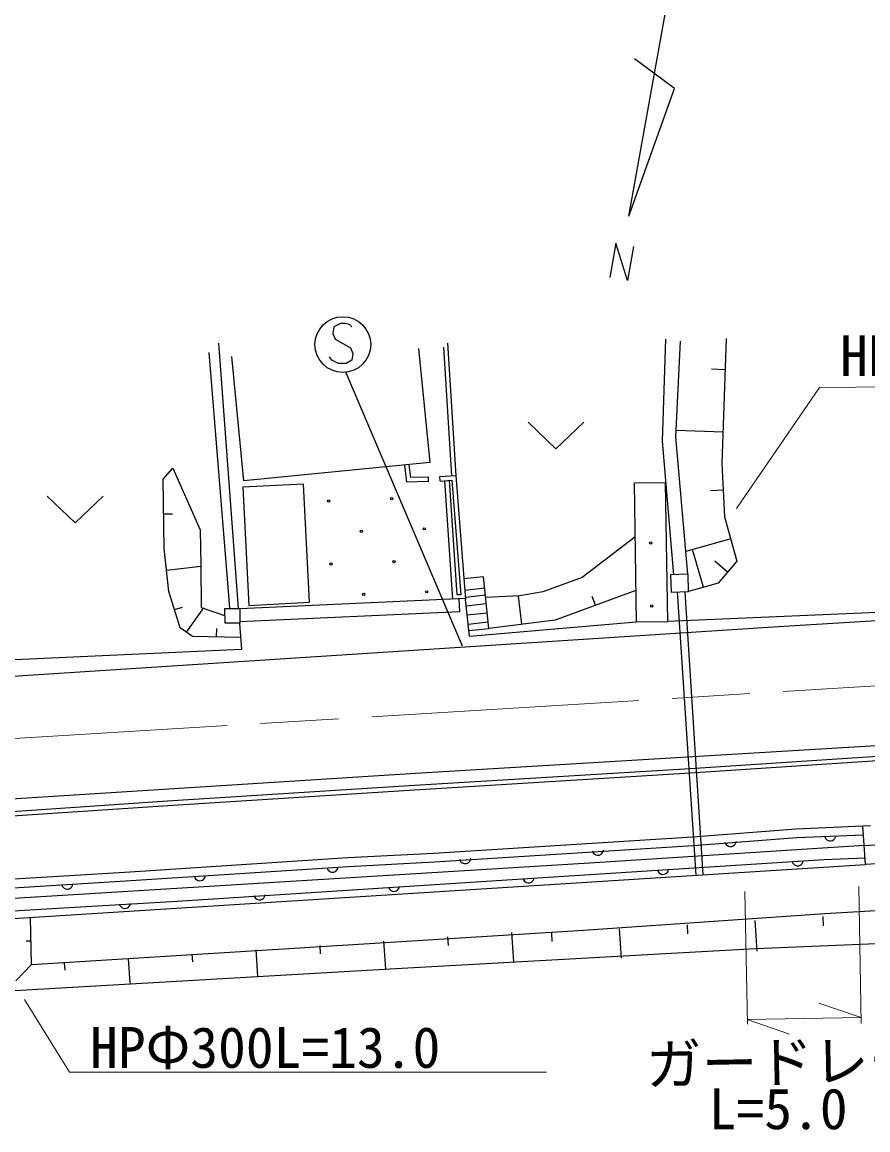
# Model space of a CAD drawing. Units: millimetres, scale not verified. Extents: x 40000 to 680000, y 20000 to 380000.
# Drawn here: x 406954 to 444910, y 269533 to 319219 of the extents above; entities that cross this region are included whole.
import ezdxf
from ezdxf.enums import TextEntityAlignment as Align

# ---------------------------------------------------------------- set-up
doc = ezdxf.new("R2010")
doc.units = ezdxf.units.MM
doc.header["$LTSCALE"] = 1000
doc.linetypes.add('CHAIN', pattern=[18.5, 12, -1.5, 3.5, -1.5])
for name, color, linetype, lineweight in [('M-BGD', 7, 'Continuous', 25), ('M-BGD-EXST', 7, 'Continuous', 25), ('M-BMK', 2, 'CHAIN', 13), ('M-BMK-SRVR', 3, 'Continuous', 25), ('M-STR-HTXT', 7, 'Continuous', 13), ('M-STR-STRC', 7, 'Continuous', 25)]:
    doc.layers.add(name, color=color, linetype=linetype, lineweight=lineweight)
doc.styles.add('ＭＳ ゴシック', font='')
doc.styles.get('ＭＳ ゴシック').set_extended_font_data('MS Gothic')

msp = doc.modelspace()

# ---------------------------------------------------------------- linework, layer by layer
at = {"layer": 'M-BGD'}
for p, q in [((434188, 310511), (438601, 335118)), ((436232, 316240), (434440, 317578)), ((434188, 310511), (436232, 316240)), ((433601, 309299), (433335, 307772)), ((434116, 307634), (433601, 309299)), ((434388, 309153), (434116, 307634)), ((416664, 292924), (415774, 304821)), ((425861, 304645), (426225, 298867)), ((426050, 304822), (426424, 298879)), ((435829, 304997), (435680, 300429)), ((436296, 300617), (436501, 304910)), ((438554, 305032), (438363, 299421)), ((415335, 304398), (416256, 292941)), ((416910, 298647), (416364, 304221)), ((424744, 304576), (425245, 299464)), ((438506, 303630), (437887, 303651)), ((429658, 301281), (430908, 300081)), ((430908, 300081), (432158, 301281)), ((436836, 294453), (436296, 300617)), ((438411, 300824), (436309, 300896)), ((435680, 300429), (436192, 294433)), ((413280, 298718), (413718, 299206)), ((413718, 299206), (414945, 296444)), ((425245, 299464), (416910, 298647)), ((424215, 298583), (424126, 299343)), ((424392, 298789), (424325, 299366)), ((438363, 299421), (438479, 297028)), ((413326, 295605), (413280, 298718)), ((425186, 298813), (424392, 298789)), ((425192, 298613), (425186, 298813)), ((425705, 298836), (426424, 298879)), ((425718, 298636), (425705, 298836)), ((425718, 298636), (426240, 298668)), ((426287, 293337), (425930, 298649)), ((426475, 293535), (426130, 298661)), ((426240, 298668), (426640, 293532)), ((426424, 298879), (426857, 293329)), ((419585, 298490), (416863, 298354)), ((416863, 298354), (417128, 293060)), ((419850, 293196), (419585, 298490)), ((425192, 298613), (424215, 298583)), ((435830, 298556), (434415, 298533)), ((434415, 298533), (434515, 292314)), ((435930, 292337), (435830, 298556)), ((438421, 298225), (437849, 298197)), ((408083, 297962), (409333, 296762)), ((409333, 296762), (410583, 297962)), ((413303, 297161), (413697, 297167)), ((438479, 297028), (439036, 295047)), ((414945, 296444), (414968, 294850)), ((434454, 296113), (432081, 294309)), ((438758, 296037), (436746, 295472)), ((413539, 293680), (413326, 295605)), ((437531, 293868), (437043, 295558)), ((413432, 294642), (414968, 294812)), ((414968, 294850), (414995, 292960)), ((438617, 294553), (438037, 295046)), ((439036, 295047), (438198, 294060)), ((488675, 295013), (440904, 292092)), ((427662, 294345), (426784, 294256)), ((427897, 292022), (427662, 294345)), ((432081, 294309), (430316, 293664)), ((436839, 294453), (436054, 294429)), ((436054, 294429), (436078, 293651)), ((436864, 293675), (436839, 294453)), ((414044, 292056), (413539, 293680)), ((427714, 293834), (426815, 293730)), ((430316, 293664), (429298, 293482)), ((434492, 293722), (430870, 292400)), ((436078, 293651), (436864, 293675)), ((436351, 293660), (437194, 280954)), ((436699, 293670), (437502, 280974)), ((438198, 294060), (436864, 293675)), ((426854, 293363), (416721, 292906)), ((417128, 293060), (419850, 293196)), ((426640, 293532), (426475, 293535)), ((426592, 292783), (426565, 293350)), ((427746, 293509), (426849, 293408)), ((427027, 291678), (426857, 293329)), ((429298, 293482), (427757, 293409)), ((429384, 292211), (429224, 293468)), ((432681, 293061), (432535, 293461)), ((413792, 292868), (414152, 292980)), ((414325, 291856), (415107, 292955)), ((414995, 292960), (416038, 292604)), ((416058, 292911), (416718, 292913)), ((416061, 292258), (416058, 292911)), ((416713, 292331), (426592, 292783)), ((416718, 292913), (416721, 292260)), ((427786, 293121), (426888, 293028)), ((427827, 292712), (426930, 292614)), ((446475, 292790), (435930, 292337)), ((416721, 292260), (416061, 292258)), ((416711, 292243), (416796, 291083)), ((427867, 292312), (426972, 292208)), ((427027, 291678), (434515, 292314)), ((430870, 292400), (427897, 292022)), ((434515, 292314), (435930, 292337)), ((440904, 292092), (396608, 289222)), ((414606, 291656), (414044, 292056)), ((415682, 291635), (415689, 292023)), ((427001, 291931), (427897, 292022)), ((416757, 291614), (414606, 291656)), ((416796, 291083), (405966, 290592)), ((424601, 285529), (455311, 287378)), ((405999, 284354), (424601, 285529)), ((493454, 284383), (444799, 281439)), ((437042, 282682), (441699, 283042)), ((441699, 283042), (445022, 283181)), ((441723, 282642), (444716, 282768)), ((444799, 281436), (444692, 283167)), ((425432, 281949), (437042, 282682)), ((425455, 281550), (437070, 282283)), ((444746, 282282), (432422, 281500)), ((437070, 282283), (441723, 282642)), ((438497, 282435), (438521, 282376)), ((438521, 282376), (438554, 282328)), ((438554, 282328), (438607, 282281)), ((438607, 282281), (438659, 282255)), ((438659, 282255), (438720, 282239)), ((438720, 282239), (438800, 282244)), ((438800, 282244), (438858, 282268)), ((438858, 282268), (438906, 282301)), ((438906, 282301), (438953, 282354)), ((438953, 282354), (438980, 282406)), ((438980, 282406), (438996, 282467)), ((442970, 282694), (442992, 282635)), ((442992, 282635), (443024, 282587)), ((443024, 282587), (443076, 282539)), ((443076, 282539), (443128, 282511)), ((443128, 282511), (443188, 282493)), ((443188, 282493), (443268, 282497)), ((443268, 282497), (443327, 282519)), ((443327, 282519), (443376, 282551)), ((443376, 282551), (443424, 282603)), ((443424, 282603), (443452, 282655)), ((443452, 282655), (443469, 282715)), ((444746, 282282), (448396, 282508)), ((411803, 281113), (421574, 281747)), ((421574, 281747), (425432, 281949)), ((432544, 282052), (432567, 281993)), ((432567, 281993), (432600, 281945)), ((432600, 281945), (432654, 281898)), ((432654, 281898), (432705, 281872)), ((432705, 281872), (432767, 281856)), ((432767, 281856), (432846, 281861)), ((432846, 281861), (432905, 281885)), ((432905, 281885), (432953, 281918)), ((432953, 281918), (433000, 281971)), ((433000, 281971), (433026, 282023)), ((433026, 282023), (433042, 282084)), ((442954, 281664), (444780, 281738)), ((432422, 281500), (397113, 279329)), ((404404, 278876), (444799, 281436)), ((411829, 280714), (421597, 281348)), ((420637, 281286), (420661, 281227)), ((420661, 281227), (420694, 281179)), ((421093, 281205), (421120, 281257)), ((421120, 281257), (421136, 281318)), ((421597, 281348), (425455, 281550)), ((426590, 281669), (426614, 281610)), ((426614, 281610), (426647, 281562)), ((426647, 281562), (426700, 281515)), ((426700, 281515), (426752, 281489)), ((426752, 281489), (426813, 281473)), ((426813, 281473), (426893, 281478)), ((426893, 281478), (426952, 281502)), ((426952, 281502), (427000, 281535)), ((427000, 281535), (427046, 281588)), ((427046, 281588), (427073, 281640)), ((427073, 281640), (427089, 281701)), ((430562, 280860), (442954, 281664)), ((441510, 281567), (441533, 281508)), ((441533, 281508), (441566, 281460)), ((441566, 281460), (441619, 281414)), ((441619, 281414), (441671, 281387)), ((441671, 281387), (441732, 281371)), ((441732, 281371), (441812, 281376)), ((441812, 281376), (441871, 281399)), ((441871, 281399), (441919, 281432)), ((441919, 281432), (441966, 281486)), ((441966, 281486), (441992, 281537)), ((441992, 281537), (442009, 281598)), ((405653, 280732), (411803, 281113)), ((413917, 279795), (430562, 280860)), ((414684, 280903), (414708, 280844)), ((414708, 280844), (414741, 280796)), ((414741, 280796), (414794, 280750)), ((414794, 280750), (414846, 280723)), ((414987, 280712), (415045, 280736)), ((415045, 280736), (415093, 280769)), ((415093, 280769), (415140, 280822)), ((415140, 280822), (415167, 280874)), ((415167, 280874), (415183, 280935)), ((420694, 281179), (420747, 281133)), ((420747, 281133), (420799, 281106)), ((420799, 281106), (420860, 281090)), ((420860, 281090), (420940, 281095)), ((420940, 281095), (420999, 281119)), ((420999, 281119), (421047, 281152)), ((421047, 281152), (421093, 281205)), ((429434, 280805), (429458, 280746)), ((429458, 280746), (429491, 280698)), ((429890, 280723), (429917, 280775)), ((429917, 280775), (429933, 280836)), ((435472, 281186), (435496, 281127)), ((435496, 281127), (435529, 281079)), ((435529, 281079), (435582, 281033)), ((435582, 281033), (435633, 281006)), ((435633, 281006), (435695, 280990)), ((435695, 280990), (435774, 280995)), ((435774, 280995), (435833, 281018)), ((435833, 281018), (435881, 281051)), ((435881, 281051), (435928, 281104)), ((435928, 281104), (435955, 281156)), ((435955, 281156), (435971, 281217)), ((405677, 280333), (411829, 280714)), ((408731, 280520), (408755, 280461)), ((408755, 280461), (408788, 280413)), ((408788, 280413), (408841, 280367)), ((408841, 280367), (408893, 280340)), ((408893, 280340), (408954, 280324)), ((408954, 280324), (409034, 280329)), ((409034, 280329), (409092, 280353)), ((409092, 280353), (409140, 280386)), ((409140, 280386), (409187, 280439)), ((409187, 280439), (409214, 280491)), ((409214, 280491), (409230, 280552)), ((414846, 280723), (414907, 280707)), ((414907, 280707), (414987, 280712)), ((423396, 280424), (423420, 280365)), ((423420, 280365), (423453, 280317)), ((423453, 280317), (423506, 280270)), ((423506, 280270), (423558, 280244)), ((423558, 280244), (423619, 280228)), ((423619, 280228), (423699, 280233)), ((423699, 280233), (423758, 280256)), ((423758, 280256), (423806, 280289)), ((423806, 280289), (423852, 280342)), ((423852, 280342), (423879, 280394)), ((423879, 280394), (423895, 280455)), ((429491, 280698), (429544, 280652)), ((429544, 280652), (429596, 280625)), ((429596, 280625), (429657, 280609)), ((429657, 280609), (429737, 280614)), ((429737, 280614), (429795, 280637)), ((429795, 280637), (429843, 280670)), ((429843, 280670), (429890, 280723)), ((442983, 279238), (461738, 280340)), ((407786, 279431), (413917, 279795)), ((417359, 280043), (417382, 279984)), ((417382, 279984), (417415, 279936)), ((417415, 279936), (417468, 279889)), ((417468, 279889), (417520, 279863)), ((417520, 279863), (417581, 279846)), ((417581, 279846), (417661, 279852)), ((417661, 279852), (417720, 279875)), ((417720, 279875), (417768, 279908)), ((417768, 279908), (417815, 279961)), ((417815, 279961), (417841, 280013)), ((417841, 280013), (417858, 280074)), ((391111, 278365), (407786, 279431)), ((411321, 279662), (411344, 279603)), ((411344, 279603), (411378, 279555)), ((411378, 279555), (411431, 279508)), ((411431, 279508), (411482, 279482)), ((411482, 279482), (411544, 279465)), ((411544, 279465), (411623, 279470)), ((411623, 279470), (411682, 279494)), ((411682, 279494), (411730, 279527)), ((411730, 279527), (411777, 279580)), ((411777, 279580), (411804, 279632)), ((411804, 279632), (411820, 279693)), ((432152, 278488), (442983, 279238)), ((407374, 276943), (407326, 279061)), ((439842, 278916), (439924, 277542)), ((442886, 279098), (442912, 278678)), ((407374, 276943), (432152, 278488)), ((428913, 278382), (429003, 277064)), ((430708, 278370), (430731, 277982)), ((433753, 278552), (433832, 277231)), ((436797, 278734), (436821, 278330)), ((461087, 278553), (439862, 277652)), ((407350, 278002), (407137, 277997)), ((420311, 277797), (420336, 277435)), ((423179, 277992), (423263, 276747)), ((426046, 278187), (426072, 277803)), ((414577, 277408), (414600, 277067)), ((417444, 277603), (417524, 276431)), ((439862, 277652), (423998, 276770)), ((423998, 276770), (391235, 274871)), ((406674, 276221), (407374, 276943)), ((408842, 277018), (408864, 276700)), ((411709, 277213), (411784, 276115))]:
    msp.add_line(p, q, dxfattribs=at)
for centre in [(420709, 297742), (423536, 297850), (422176, 296383), (425003, 296491), (435166, 295861), (420817, 294915), (423644, 295023), (425111, 293664), (422284, 293556), (435212, 293033)]:
    msp.add_circle(centre, 50, dxfattribs=at)
at = {"layer": 'M-BGD-EXST'}
for p, q in [((421247, 305706), (420947, 305556)), ((421447, 305706), (421247, 305706)), ((421647, 305656), (421447, 305706)), ((421747, 305556), (421647, 305656)), ((420947, 305556), (420897, 305256)), ((420897, 305256), (420997, 305006)), ((420997, 305006), (421697, 304606)), ((421697, 304606), (421797, 304356)), ((420847, 304056), (420747, 304206)), ((421797, 304356), (421747, 304056)), ((421147, 303906), (420847, 304056)), ((421497, 303906), (421147, 303906)), ((421747, 304056), (421497, 303906)), ((421459, 303528), (426707, 291245))]:
    msp.add_line(p, q, dxfattribs=at)
msp.add_circle((421347, 304756), 1250, dxfattribs=at)
at = {"layer": 'M-BMK'}
msp.add_line((348786, 283553), (512339, 293541), dxfattribs=at)
at = {"layer": 'M-BMK-SRVR'}
for p, q in [((434188, 310511), (438601, 335118)), ((436232, 316240), (434440, 317578)), ((434188, 310511), (436232, 316240)), ((433601, 309299), (433335, 307772)), ((434116, 307634), (433601, 309299)), ((434388, 309153), (434116, 307634))]:
    msp.add_line(p, q, dxfattribs=at)
at = {"layer": 'M-STR-HTXT'}
for p, q in [((442739, 302833), (439016, 297403)), ((464149, 302989), (442739, 302833)), ((444499, 280454), (444611, 274303)), ((439388, 280229), (439505, 274278)), ((409072, 272115), (407055, 275373)), ((444607, 274565), (442717, 275221)), ((439500, 274487), (444607, 274565)), ((441390, 273832), (439500, 274487)), ((430483, 272115), (409072, 272115))]:
    msp.add_line(p, q, dxfattribs=at)
at = {"layer": 'M-STR-STRC'}
for p, q in [((436928, 285747), (449920, 286601)), ((436940, 285547), (449933, 286401)), ((424317, 284975), (436928, 285747)), ((424330, 284775), (436940, 285547)), ((413480, 284288), (424317, 284975)), ((413493, 284089), (424330, 284775)), ((401477, 283476), (413480, 284288)), ((401491, 283276), (413493, 284089))]:
    msp.add_line(p, q, dxfattribs=at)

# ---------------------------------------------------------------- texts
at = {"layer": 'M-STR-HTXT', "style": 'ＭＳ ゴシック'}
for s, p in [('HPΦ300L=13.0', (443670, 302793)), ('HPΦ300L=13.0', (410003, 271764)), ('L=5.0', (437767, 269013))]:
    msp.add_text(s, height=1833, dxfattribs=at).set_placement(p, align=Align.BOTTOM_LEFT)
msp.add_text('ガードレール', height=1833, rotation=1.1, dxfattribs=at).set_placement((434979, 270993), align=Align.BOTTOM_LEFT)

doc.saveas('drawing.dxf')
